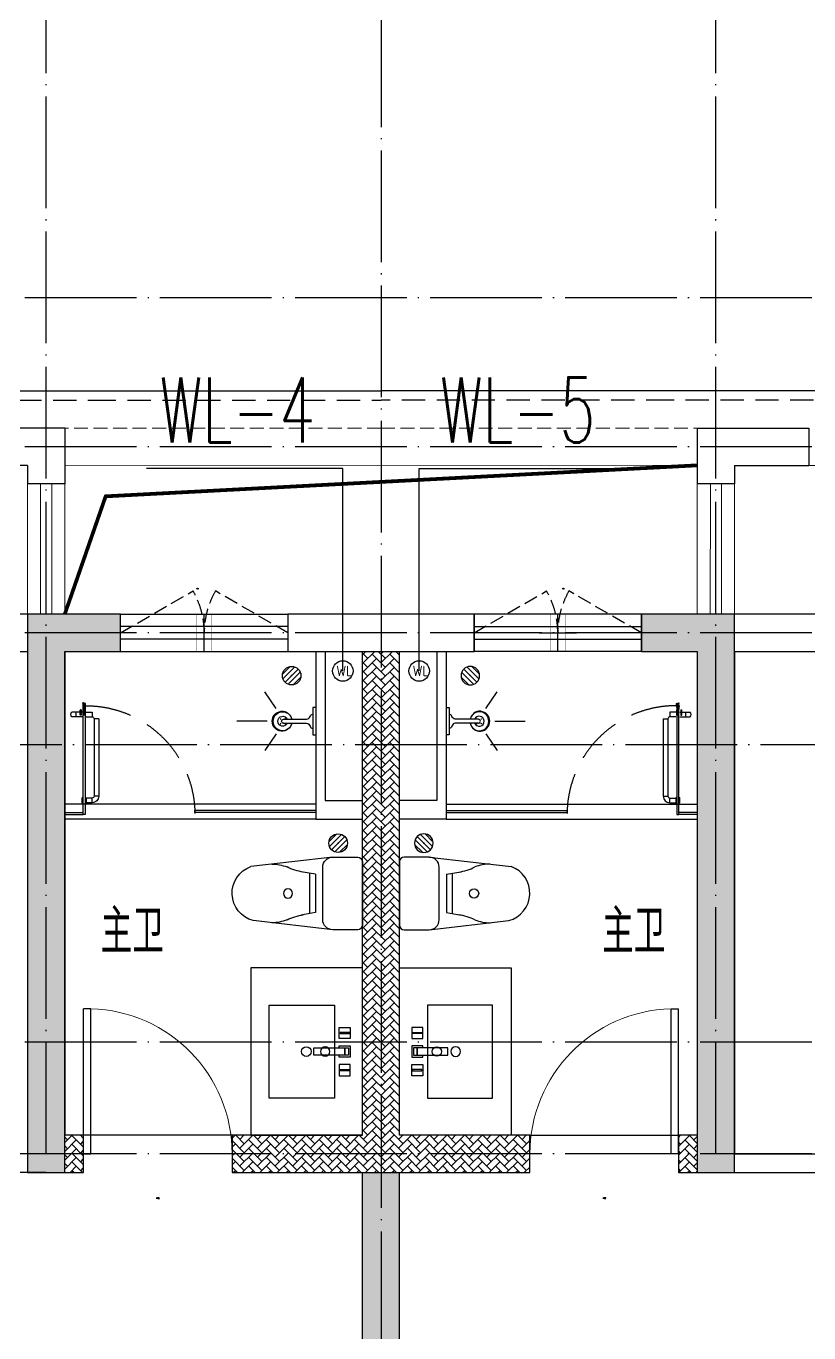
# Model space of a CAD drawing. Extents: x 27938 to 1507990, y 110129 to 923079.
# Drawn here: x 851009 to 855217, y 600787 to 607809 of the extents above; entities that cross this region are included whole.
import ezdxf

# ---------------------------------------------------------------- set-up
doc = ezdxf.new("R2010")
doc.units = 0
doc.header["$LTSCALE"] = 1000
doc.header["$MEASUREMENT"] = 0
for name, pattern in [('DASH', [0.35, 0.25, -0.1]), ('DOTE', [2.42, 2, -0.2, 0.02, -0.2]), ('HIDDEN', [0.375, 0.25, -0.125])]:
    doc.linetypes.add(name, pattern=pattern)
for name, color, linetype in [('COLUMN', 9, 'Continuous'), ('DIM_污水', 2, 'Continuous'), ('DOTE', 1, 'Continuous'), ('EQUIP_污水', 7, 'Continuous'), ('IP-bath&kitchen-JOHNSON', 4, 'Continuous'), ('LVTRY', 6, 'Continuous'), ('P-bath&kitchen-JOHNSON', 4, 'Continuous'), ('PUB_HATCH', 8, 'Continuous'), ('PUB_TEXT', 4, 'Continuous'), ('VPIPE-中水', 122, 'Continuous'), ('VPIPE-污水', 2, 'W'), ('WALL', 9, 'Continuous'), ('WINDOW', 4, 'Continuous'), ('WINDOW_TEXT', 7, 'Continuous'), ('保温', 6, 'Continuous'), ('机电标识类', 1, 'Continuous'), ('看线', 251, 'Continuous')]:
    doc.layers.add(name, color=color, linetype=linetype)
for name, color, linetype, lineweight in [('平面-栏杆', 135, 'Continuous', 15), ('平面-看线', 45, 'Continuous', 15), ('平面-空调室内机', 176, 'Continuous', 9), ('空调', 76, 'Continuous', 13)]:
    doc.layers.add(name, color=color, linetype=linetype, lineweight=lineweight)
doc.styles.add('_TCH_WINDOW', font='SIMPLEX.shx', dxfattribs={"width": 0.7, "height": 3.5, "bigfont": 'GBCBIG.shx'})
doc.styles.add('_TWT_SERIAL', font='SIMPLEX', dxfattribs={"width": 0.8, "height": 3.5, "bigfont": 'HZTXT'})
doc.styles.get("Standard").update_dxf_attribs({"font": 'gbenor.shx', "bigfont": 'gbcbig.shx'})
doc.linetypes.add('W', pattern='A,3,-0.2,["W",Standard,S=0.25,R=0,X=-0.1,Y=-0.115],-0.2', length=3.4)
pattern_1 = [(45, (-445516.58, -596748.81), (0, 47.4157523), [100.584, -33.528]), (135, (-445492.87, -596725.102), (3e-15, 47.4157523), [100.584, -33.528])]

# ---------------------------------------------------------------- blocks, each defined once
blk = doc.blocks.new('rrrrrrrrrrrra')
at = {"color": 0}
for p, q in [((-112.4, 458.7), (-112.4, 324.3)), ((252.6, 483.7), (-87.4, 483.7)), ((277.6, 324.3), (277.6, 458.7)), ((-112.4, 324.3), (-63.7, -103.4)), ((277.6, 324.3), (227.5, -115.6)), ((-59.1, 271.1), (224.3, 271.1)), ((-20.6, 232.4), (-34.2, 153.6)), ((185.8, 232.4), (-20.6, 232.4)), ((185.8, 232.4), (199.4, 153.6)), ((191.3, 200.5), (-26.1, 200.5))]:
    blk.add_line(p, q, dxfattribs=at)
for centre, radius, start, end in [((-87.4, 458.7), 25, 90, 180), ((252.6, 458.7), 25, 0, 90), ((-59.1, 324.3), 53.3, 180, 270), ((224.3, 324.3), 53.3, 270, 0), ((-322.6, 209.8), 293.8, 333.53685, 351.48282), ((487.8, 209.8), 293.8, 188.51718, 206.46315), ((149, -3.2), 224.1, 158.52022, 180), ((16.2, -3.2), 224.1, 0, 21.47978), ((83.8, -63.6), 152.8, 195.07732, 340.11812)]:
    blk.add_arc(centre, radius, start, end, dxfattribs=at)
blk = doc.blocks.new('A$C1E0F638F')
at = {"color": 0}
for points in [[(499.7, 435.1), (499.7, 85.1), (0, 85.1), (0, 435.1)], [(269.9, 30), (229.9, 30), (229.9, 195), (269.9, 195)], [(119.9, 0), (179.9, 0), (179.9, 60), (119.9, 60)], [(146.9, 55), (152.9, 55), (152.9, 5), (146.9, 5)], [(229.9, 30), (269.9, 30), (269.9, 10), (229.9, 10)], [(379.9, 0), (319.9, 0), (319.9, 60), (379.9, 60)], [(352.9, 55), (346.9, 55), (346.9, 5), (352.9, 5)]]:
    blk.add_lwpolyline(points, close=True, dxfattribs=at)
blk.add_lwpolyline([(269.9, 60), (279.9, 60), (279.9, 0), (219.9, 0), (219.9, 60), (229.9, 60)], dxfattribs=at)
blk.add_circle((249.9, 236.3), 26, dxfattribs=at)
blk = doc.blocks.new('$lvtry$00000171')
at = {"color": 0}
for p, q in [((-74, 11), (-11, 74)), ((-70, -27), (27, 70)), ((-53, -53), (53, 53)), ((-27, -70), (70, 27)), ((11, -74), (74, -11))]:
    blk.add_line(p, q, dxfattribs=at)
blk.add_circle((0, 0), 75, dxfattribs=at)
blk.add_point((0, 0), dxfattribs=at)
blk = doc.blocks.new('135')
blk.add_hatch(color=0).paths.add_polyline_path([(4.8, 1.8), (3.6, -1), (-4.7, 2.5), (-3.5, 5.3)])
at = {"color": 0}
for p, q in [((-6.3, 2.6), (5.4, -2.3)), ((-5.7, 2.9), (-5.2, 2.7)), ((-5.6, 18.9), (-3.4, 19.4)), ((-3.4, 19.4), (-5.5, 19.4)), ((5.2, 10.9), (-5.3, 10.9)), ((5.2, 9.7), (-5.2, 9.7)), ((-5.2, 2.7), (-3.8, 5.9)), ((-5, 10.9), (-5, 30.5)), ((-3.8, 5.9), (5.4, 2.1)), ((0, 0), (0, 39.1)), ((5.6, 18.9), (3.4, 19.3)), ((3.4, 19.3), (5.6, 19.3)), ((4.1, -1.2), (5.4, 2.1)), ((5, 10.9), (5, 32.3)), ((4.1, -1.2), (5.7, -1.8))]:
    blk.add_line(p, q, dxfattribs=at)
for centre, radius, start, end in [((6.2, 15.8), 13.5, 151.01474, 204.84033), ((13.5, 4.2), 20.5, 163.09243, 182.0012), ((-6, 3.6), 1, 184.22753, 248.46611), ((8.6, 15.5), 14.6, 166.278, 198.09535), ((13.5, 4.2), 19.5, 163.74431, 182.52687), ((-5.5, 3.3), 0.5, 181.9385, 247.25971), ((-5.2, 22.1), 0.5, 335.76434, 151.01474), ((3.8, 18.1), 9.42, 155.76434, 171.97728), ((5.2, 22.3), 0.5, 29.84246, 204.57404), ((-5.9, 17.2), 11.7, 10.47502, 24.57404), ((29.1, 6.7), 24, 172.94395, 199.23182), ((-6.3, 15.4), 12.4, 338.64492, 16.0476), ((-6, 15.8), 13.4, 334.91114, 29.84246), ((26.4, 6.3), 20.6, 169.14538, 199.95258), ((5.9, -1.2), 1.17, 247.45971, 19.95258), ((5.9, -1.4), 0.5, 247.45971, 19.23182)]:
    blk.add_arc(centre, radius, start, end, dxfattribs=at)
blk.add_open_spline([(-5, 30.5), (-4.1, 31.3), (-2.3, 33), (0.9, 29.2), (3.5, 31.1), (5, 32.3)], degree=3, knots=[0, 0, 0, 0, 3.066329, 6.218313, 11.124135, 11.124135, 11.124135, 11.124135], dxfattribs=at)
blk = doc.blocks.new('SDFAWERAWER')
at = {"layer": 'LVTRY', "color": 0}
for p, q in [((593941.2, -1242210.1), (593783.7, -1242594.8)), ((593964.6, -1242219.7), (593807.2, -1242604.4)), ((593941.2, -1242210.1), (593964.6, -1242219.7)), ((593987.8, -1242190.5), (593978.2, -1242214)), ((594007.5, -1242226), (593978.2, -1242214)), ((594017.1, -1242202.5), (593987.8, -1242190.5)), ((594015.8, -1242220.4), (594027.2, -1242192.7)), ((594015.8, -1242220.4), (594021.7, -1242222.8)), ((594025.7, -1242203.9), (594018.5, -1242221.5)), ((594018.5, -1242221.5), (594021.5, -1242220.3)), ((594025.4, -1242210.8), (594021.5, -1242220.3)), ((594022.6, -1242220.7), (594021.7, -1242222.8)), ((594021.7, -1242222.8), (594023.9, -1242221.9)), ((594022.6, -1242211.4), (594029.8, -1242193.8)), ((594024.2, -1242221.4), (594023.9, -1242221.9)), ((594025.4, -1242210.8), (594031.1, -1242196.8)), ((594027.2, -1242192.7), (594033, -1242195.1)), ((594027.7, -1242234.3), (594078.4, -1242255)), ((594029.8, -1242193.8), (594031.1, -1242196.8)), ((594032.2, -1242197.2), (594033, -1242195.1)), ((594033, -1242195.1), (594034, -1242197.4)), ((594033.8, -1242197.9), (594034, -1242197.4)), ((594047.3, -1242200.9), (594035.9, -1242228.7)), ((594035.9, -1242228.7), (594038.6, -1242229.7)), ((594037.3, -1242210.8), (594088, -1242231.6)), ((594038.6, -1242229.7), (594045.2, -1242213.6)), ((594038.6, -1242229.7), (594041.6, -1242228.5)), ((594041.6, -1242228.5), (594051.2, -1242205)), ((594049.9, -1242202), (594043.3, -1242218.2)), ((594047.3, -1242200.9), (594049.9, -1242202)), ((594049.9, -1242202), (594051.2, -1242205)), ((594057.1, -1242246.3), (594066.7, -1242222.8)), ((593783.7, -1242594.8), (593807.2, -1242604.4)), ((593803.2, -1242641.3), (593812.8, -1242617.9)), ((593803.2, -1242641.3), (593832.6, -1242653.3)), ((593812.8, -1242617.9), (593842.2, -1242629.9)), ((593842.2, -1242629.9), (593832.6, -1242653.3)), ((593833.8, -1242656.3), (593832.6, -1242653.3)), ((593845.2, -1242628.6), (593833.8, -1242656.3)), ((593836.5, -1242657.4), (593833.8, -1242656.3)), ((593847.8, -1242629.7), (593836.5, -1242657.4)), ((593845.2, -1242628.6), (593842.2, -1242629.9)), ((593847.8, -1242629.7), (593845.2, -1242628.6)), ((593847.1, -1242661.8), (593858.5, -1242634.1)), ((593849.8, -1242662.9), (593861.2, -1242635.2)), ((593852.1, -1242661.9), (593862.1, -1242637.4)), ((593858.5, -1242634.1), (593861.2, -1242635.2)), ((593861.2, -1242635.2), (593862.1, -1242637.4)), ((593847.1, -1242661.8), (593849.8, -1242662.9))]:
    blk.add_line(p, q, dxfattribs=at)
blk.add_lwpolyline([(593823.5, -1242717), (594045.8, -1242173.9), (594036.5, -1242170.2), (593814.2, -1242713.2)], close=True, dxfattribs=at)
blk.add_arc((594075.3, -1242240), 15.3, 281.79322, 33.70188, dxfattribs=at)
for centre, major_axis, start_param, end_param in [((593974.2, -1242223.6), (3.93, 9.6), 0, 1.570796), ((593816.8, -1242608.3), (13.5, 33.1), 1.570796, 3.141593), ((593816.8, -1242608.3), (3.93, 9.6), 1.570796, 3.141593)]:
    blk.add_ellipse(centre, major_axis=major_axis, ratio=1, start_param=start_param, end_param=end_param, dxfattribs=at)
at = {"layer": 'P-bath&kitchen-JOHNSON', "color": 0, "linetype": 'DASH'}
blk.add_arc((593809.8, -1242714), 586.2, 67.53695, 157.13247, dxfattribs=at)
at = {"layer": 'LVTRY', "color": 8, "xscale": -1, "rotation": 157.7329157530927}
blk.add_blockref('135', (594045.3, -1242161.9), dxfattribs=at)
blk = doc.blocks.new('A$C5DCB2F21')
at = {"layer": 'IP-bath&kitchen-JOHNSON', "color": 0}
for p, q in [((-68.3, -213.2), (-157.7, -275)), ((-0.1, -261.4), (-0.1, -424.7)), ((68.2, -213.2), (157.6, -275))]:
    blk.add_line(p, q, dxfattribs=at)
for centre, major_axis, ratio, start_param, end_param in [((0, -178.8), (-51, 0), 0.990052, -1.36297, 4.504563), ((0, -177.8), (-26.8, 0), 0.994812, -1.167677, 4.309269)]:
    blk.add_ellipse(centre, major_axis=major_axis, ratio=ratio, start_param=start_param, end_param=end_param, dxfattribs=at)
at = {"layer": 'LVTRY', "color": 0}
for p, q in [((73.6, 0), (-73.6, 0)), ((-10.5, -173.5), (-10.5, -49.3)), ((10.6, -173.5), (10.6, -49.3))]:
    blk.add_line(p, q, dxfattribs=at)
blk.add_lwpolyline([(73.6, 0), (73.6, -15.8), (-73.6, -15.8), (-73.6, 0)], dxfattribs=at)
for points in [[(-26.3, -30.7, -0.364142), (-37.8, -15.8, -0.020495)], [(-10.5, -49.4, 0.214893), (-26.3, -30.7, 7.649644)], [(10.6, -49.3, -0.21439), (26.3, -30.7, -7.649644)], [(26.3, -30.7, 0.364142), (37.8, -15.8, 0.020495)]]:
    blk.add_lwpolyline(points, format="xyb", dxfattribs=at)
blk.add_arc((0, -173.5), 10.5, 180, 0, dxfattribs=at)
for centre, major_axis, ratio, start_param, end_param in [((0, -181.3), (53.6, 0), 0.987577, 1.76809, 7.656688), ((-12.4, -164.7), (0, 1.43), 0.85, -1.570796, 4.712389), ((-12.4, -189.2), (0, 1.43), 0.85, 4.712389, 10.995574), ((12.5, -164.7), (0, 1.43), 0.85, 4.712389, 10.995574), ((12.5, -189.2), (0, 1.43), 0.85, 4.712389, 10.995574)]:
    blk.add_ellipse(centre, major_axis=major_axis, ratio=ratio, start_param=start_param, end_param=end_param, dxfattribs=at)
blk = doc.blocks.new('GDGDRGDGRD')
at = {"layer": 'IP-bath&kitchen-JOHNSON', "color": 0}
for p, q in [((490532.6, 524228.1), (491882.6, 524228.1)), ((490532.6, 524193.1), (491182.6, 524193.1)), ((490532.6, 524183.1), (491182.6, 524183.1)), ((491182.6, 524183.1), (491182.6, 524193.1)), ((491882.6, 524183.1), (491782.6, 524183.1)), ((491782.6, 524173.1), (491782.6, 524183.1)), ((491882.6, 524173.1), (491782.6, 524173.1)), ((490532.6, 524148.1), (491882.6, 524148.1))]:
    blk.add_line(p, q, dxfattribs=at)
for points in [[(490532.6, 525048.5), (490532.6, 524148.1), (490282.6, 524148.1)], [(490482.6, 525048.5), (490482.6, 524248.1), (490282.6, 524248.1)]]:
    blk.add_lwpolyline(points, dxfattribs=at)
at = {"layer": 'LVTRY', "color": 0}
blk.add_lwpolyline([(490882.6, 522448.5), (490282.6, 522448.5), (490282.6, 523348.5), (490882.6, 523348.5)], close=True, dxfattribs=at)
at = {"layer": 'IP-bath&kitchen-JOHNSON', "color": 8}
for name, p, rotation in [('A$C5DCB2F21', (490532.6, 524673.5), 90.008488524447), ('SDFAWERAWER', (-528535.9, 1449333.6), 22.25976934310711)]:
    blk.add_blockref(name, p, dxfattribs=dict(at, rotation=rotation))
at = {"layer": 'LVTRY', "color": 8, "xscale": -0.6666666667107826, "yscale": 0.6666666667107826}
for p in [(490662.6, 524918.5), (490412.6, 524018.5)]:
    blk.add_blockref('$lvtry$00000171', p, dxfattribs=at)
at = {"layer": 'LVTRY', "color": 8, "extrusion": (0, 0, -1), "xscale": -1, "zscale": -1, "rotation": 270}
blk.add_blockref('rrrrrrrrrrrra', (-490766.3, 523665.7), dxfattribs=at)
at = {"layer": 'LVTRY', "color": 8, "xscale": -1, "rotation": 270}
blk.add_blockref('A$C1E0F638F', (490347.5, 522648.8), dxfattribs=at)
blk = doc.blocks.new('GFDGFSDFGD')
at = {"layer": 'PUB_HATCH'}
for points in [[(444216.5, 373023.7), (443716.6, 373023.7), (443716.6, 370023.7), (443916.6, 370023.7), (443916.6, 372823.7), (444216.5, 372823.7)], [(447016.7, 373023.7), (447016.7, 372823.7), (447316.6, 372823.7), (447316.6, 370023.7), (447516.6, 370023.7), (447516.6, 373023.7)]]:
    blk.add_hatch(color=0, dxfattribs=at).paths.add_polyline_path(points)
at = {"layer": 'COLUMN', "color": 0}
for p, q in [((444216.5, 373023.7), (443716.6, 373023.7)), ((443716.6, 373023.7), (443716.6, 370023.7)), ((444216.5, 372823.7), (444216.5, 373023.7)), ((447016.7, 373023.7), (447016.7, 372823.7)), ((447516.6, 373023.7), (447016.7, 373023.7)), ((447516.6, 370023.7), (447516.6, 373023.7)), ((443916.6, 370023.7), (443916.6, 372823.7)), ((443916.6, 372823.7), (444216.5, 372823.7)), ((447016.7, 372823.7), (447316.6, 372823.7)), ((447316.6, 372823.7), (447316.6, 370023.7)), ((443716.6, 370023.7), (443916.6, 370023.7)), ((447316.6, 370023.7), (447516.6, 370023.7))]:
    blk.add_line(p, q, dxfattribs=at)
blk = doc.blocks.new('GDFGDGRD')
at = {"layer": '保温', "linetype": 'ByBlock', "ltscale": 10}
h = blk.add_hatch(dxfattribs=at)
h.set_pattern_fill('AR-HBONE', color=251, scale=55)
h.set_pattern_definition([(45, (0, 0), (0, 47.4157523), [100.584, -33.528]), (135, (23.708, 23.708), (3e-15, 47.4157523), [100.584, -33.528])])
h.paths.add_polyline_path([(443916.5, 370023.7), (443916.5, 370223.7), (444016.5, 370223.7), (444016.5, 370023.7)])
blk = doc.blocks.new('dongkong')
blk.add_wipeout([(-603756, 210771), (-603756, 210570.8), (-603836, 210570.8), (-603836, 210771)])
at = {"layer": '机电标识类', "color": 250, "linetype": 'DASH', "ltscale": 400}
for p, q in [((-603796, 210771), (-603796, 210570.8)), ((-603896, 210670.7), (-603696, 210670.7))]:
    blk.add_line(p, q, dxfattribs=at)
at = {"layer": '空调', "color": 6, "linetype": 'DASH', "const_width": 2}
blk.add_lwpolyline([(-603756, 210771), (-603756, 210570.8), (-603836, 210570.8), (-603836, 210771)], close=True, dxfattribs=at)
blk = doc.blocks.new('A$C718F517F')
at = {"layer": '保温', "linetype": 'ByBlock', "ltscale": 10}
h = blk.add_hatch(dxfattribs=at)
h.set_pattern_fill('AR-HBONE', color=251, scale=55)
h.set_pattern_definition(pattern_1)
edge = h.paths.add_edge_path()
edge.add_line((200, 5100), (200.1, 7700))
edge.add_line((200.1, 7700), (0.1, 7700))
edge.add_line((0.1, 7700), (0, 5100))
edge.add_line((0, 5100), (200, 5100))
h = blk.add_hatch(dxfattribs=at)
h.set_pattern_fill('AR-HBONE', color=251, scale=55)
h.set_pattern_definition(pattern_1)
edge = h.paths.add_edge_path()
edge.add_line((900, 4900), (900, 5100))
edge.add_line((900, 5100), (-700, 5100))
edge.add_line((-700, 5100), (-700, 4900))
edge.add_line((-700, 4900), (900, 4900))
at = {"layer": '保温', "linetype": 'Continuous', "ltscale": 10}
h = blk.add_hatch(dxfattribs=at)
h.set_pattern_fill('HEX', color=251, scale=10, angle=90, style=0)
h.set_pattern_definition([(90, (-503782.47, -516048.461), (-16.49778, 1e-15), [9.525, -19.05]), (210, (-503782.47, -516048.461), (8.24889, -14.2874966), [9.525, -19.05]), (150, (-503782.47, -516038.936), (-8.24889, -14.2874966), [9.525, -19.05])])
h.paths.add_polyline_path([(0.1, 0), (200.1, 0), (200, 4900), (0, 4900)])
at = {"layer": '保温', "color": 251, "linetype": 'ByBlock', "ltscale": 10}
for p, q in [((0, 7700), (200, 7700)), ((0, 4900), (200, 4900))]:
    blk.add_line(p, q, dxfattribs=at)
blk = doc.blocks.new('$DorLib2D$00000001')
at = {"color": 0}
for p, q in [((0.45, 0.975), (0.5, 0.975)), ((0.45, 0), (0.45, 0.975)), ((0.5, 0), (0.5, 0.975)), ((0.5, 0), (0.45, 0))]:
    blk.add_line(p, q, dxfattribs=at)
at = {"color": 0, "lineweight": 13}
blk.add_arc((0.475, 0), 0.975, 91.46928, 180, dxfattribs=at)
blk = doc.blocks.new('$WINLIB2D$00000001')
at = {"color": 0}
for points in [[(-0.5, 0.5), (-0.5, -0.5)], [(-0.5, 0.5), (0.5, 0.5)], [(0.5, -0.5), (0.5, 0.5)], [(0.5, 0.1667), (-0.5, 0.1667)], [(0.5, -0.1667), (-0.5, -0.1667)], [(-0.5, -0.5), (0.5, -0.5)]]:
    blk.add_lwpolyline(points, dxfattribs=at)
blk = doc.blocks.new('$TwtSys$00000147')
blk.add_circle((0, 0, 0), 25)

msp = doc.modelspace()

# ---------------------------------------------------------------- linework, layer by layer
at = {"layer": 'DIM_污水'}
for p, q in [((852711.5, 605431.4), (851656.2, 605431.4)), ((852711.5, 604343.8), (852711.5, 605431.4)), ((853121.7, 604343.8), (853121.7, 605431.4)), ((853121.7, 605431.4), (854167.2, 605431.4))]:
    msp.add_line(p, q, dxfattribs=at)
at = {"layer": 'DOTE', "color": 169, "linetype": 'DOTE', "ltscale": 0.3}
for p, q in [((851116.6, 601748.8), (851116.6, 612948.8)), ((852916.6, 612948.8), (852916.6, 593448.8)), ((854716.6, 601748.8), (854716.6, 612948.8)), ((879916.6, 606348.8), (825916.6, 606348.8)), ((879916.6, 605548.8), (825916.6, 605548.8)), ((825916.6, 603949.1), (879916.6, 603949.1)), ((879916.6, 602348.8), (825916.6, 602348.8)), ((879916.6, 601748.8), (825916.6, 601748.8))]:
    msp.add_line(p, q, dxfattribs=at)
at = {"layer": 'VPIPE-中水', "color": 8, "linetype": 'Continuous'}
for centre in [(852711.4, 604343.8), (853121.7, 604343.8)]:
    msp.add_circle(centre, 55, dxfattribs=at)
at = {"layer": 'VPIPE-污水'}
for centre in [(852711.5, 604343.8), (853121.7, 604343.8)]:
    msp.add_circle(centre, 55, dxfattribs=at)
at = {"layer": 'WALL', "color": 8}
for p, q in [((851216.6, 605648.8), (850616.6, 605648.8)), ((851216.6, 605648.8), (851216.6, 605348.8)), ((854616.6, 605648.8), (854616.6, 605348.8)), ((854616.6, 605648.8), (855216.6, 605648.8)), ((855216.6, 605648.8), (855216.6, 605448.8)), ((851016.6, 605448.8), (850616.6, 605448.8)), ((851016.6, 605448.8), (851016.6, 605348.8)), ((854816.6, 605448.8), (854816.6, 605348.8)), ((854816.6, 605448.8), (855216.6, 605448.8)), ((851216.6, 605348.8), (851016.6, 605348.8)), ((854816.6, 605348.8), (854616.6, 605348.8)), ((851116.6, 604648.8), (850416.6, 604648.8)), ((851516.5, 604648.8), (851116.6, 604648.8)), ((851516.5, 604448.8), (851516.5, 604648.8)), ((852916.6, 604648.8), (852416.5, 604648.8)), ((852416.5, 604648.8), (852416.5, 604448.8)), ((853416.7, 604648.8), (852916.6, 604648.8)), ((853416.7, 604448.8), (853416.7, 604648.8)), ((854716.6, 604648.8), (854316.7, 604648.8)), ((854316.7, 604648.8), (854316.7, 604448.8)), ((855416.6, 604648.8), (854716.6, 604648.8)), ((850416.6, 604448.8), (851016.6, 604448.8)), ((851016.6, 604448.8), (851016.6, 601748.8)), ((851216.6, 604448.8), (851516.5, 604448.8)), ((851216.6, 604448.8), (851216.6, 601848.8)), ((852416.5, 604448.8), (852816.6, 604448.8)), ((852816.6, 601848.8), (852816.6, 604448.8)), ((853016.6, 601848.8), (853016.6, 604448.8)), ((853016.6, 604448.8), (853416.7, 604448.8)), ((854316.7, 604448.8), (854616.6, 604448.8)), ((854616.6, 604448.8), (854616.6, 601848.8)), ((854816.6, 604448.8), (855416.6, 604448.8)), ((854816.6, 604448.8), (854816.6, 601748.8)), ((851316.6, 601848.8), (851216.6, 601848.8)), ((851316.6, 601648.8), (851316.6, 601848.8)), ((852816.6, 601848.8), (852116.6, 601848.8)), ((852116.6, 601848.8), (852116.6, 601648.8)), ((853716.6, 601848.8), (853016.6, 601848.8)), ((853716.6, 601648.8), (853716.6, 601848.8)), ((854616.6, 601848.8), (854516.6, 601848.8)), ((854516.6, 601848.8), (854516.6, 601648.8)), ((851016.6, 601748.8), (849416.6, 601748.8)), ((854816.6, 601748.8), (856416.6, 601748.8)), ((851116.6, 601648.8), (849516.6, 601648.8)), ((851116.6, 601648.8), (851316.6, 601648.8)), ((852116.6, 601648.8), (852816.6, 601648.8)), ((852816.6, 596748.8), (852816.6, 601648.8)), ((853016.6, 596748.8), (853016.6, 601648.8)), ((853016.6, 601648.8), (853716.6, 601648.8)), ((854516.6, 601648.8), (854716.6, 601648.8)), ((854716.6, 601648.8), (856316.6, 601648.8))]:
    msp.add_line(p, q, dxfattribs=at)
at = {"layer": 'WINDOW', "color": 8}
for p, q in [((852116.6, 601848.8), (851316.6, 601848.8)), ((853716.6, 601848.8), (854516.6, 601848.8))]:
    msp.add_line(p, q, dxfattribs=at)
at = {"layer": '平面-栏杆', "color": 8}
for points in [[(851086.3, 605348.8), (851086.6, 604648.8)], [(851146.3, 605348.8), (851146.6, 604648.8)], [(854686.9, 605348.8), (854686.6, 604648.8)], [(854746.9, 605348.8), (854746.6, 604648.8)]]:
    msp.add_lwpolyline(points, dxfattribs=at)
at = {"layer": '平面-看线', "color": 8, "linetype": 'DASH', "ltscale": 0.3}
for q in [(851216.6, 605648.8), (854616.6, 605648.8)]:
    msp.add_line((852916.6, 605649.1), q, dxfattribs=at)
at = {"layer": '平面-看线', "color": 8}
for p, q in [((851216.6, 604648.8), (851216.3, 605348.8)), ((854616.6, 604648.8), (854616.9, 605348.8))]:
    msp.add_line(p, q, dxfattribs=at)
for points in [[(851216.6, 605448.8), (852916.6, 605449.1)], [(854616.6, 605448.8), (852916.6, 605449.1)], [(855216.6, 605448.8), (857116.6, 605448.8)], [(851016.3, 605348.8), (851016.6, 604648.8)], [(854816.9, 605348.8), (854816.6, 604648.8)]]:
    msp.add_lwpolyline(points, dxfattribs=at)
at = {"layer": '看线', "color": 8, "linetype": 'HIDDEN', "ltscale": 0.5}
for points in [[(842866.6, 607748.8), (842866.6, 606598.8), (844966.6, 606598.8), (844966.6, 605798.8), (851366.6, 605798.8), (851366.6, 605798.8), (852916.6, 605798.8)], [(862966.6, 607748.8), (862966.6, 606598.8), (860866.6, 606598.8), (860866.6, 605798.8), (854466.6, 605798.8), (854466.6, 605798.8), (852916.6, 605798.8)]]:
    msp.add_lwpolyline(points, dxfattribs=at)
at = {"layer": '看线', "color": 8}
for points in [[(842916.6, 607748.8), (842916.6, 606648.8), (845016.6, 606648.8), (845016.6, 605848.8), (851416.6, 605848.8), (851416.6, 605848.8), (852916.6, 605848.8)], [(862916.6, 607748.8), (862916.6, 606648.8), (860816.6, 606648.8), (860816.6, 605848.8), (854416.6, 605848.8), (854416.6, 605848.8), (852916.6, 605848.8)]]:
    msp.add_lwpolyline(points, dxfattribs=at)

# ---------------------------------------------------------------- block references
at = {"color": 8}
for name, p in [('GFDGFSDFGD', (407300, 231625.1)), ('GDFGDGRD', (407300, 231625.1)), ('A$C718F517F', (852816.6, 596748.8)), ('GDGDRGDGRD', (362734.1, 79400.3))]:
    msp.add_blockref(name, p, dxfattribs=at)
at = {"color": 8, "xscale": -1}
for name, p in [('GDFGDGRD', (1298533.2, 231625.1)), ('GDGDRGDGRD', (1343098.9, 79400.3))]:
    msp.add_blockref(name, p, dxfattribs=at)
at = {"layer": 'EQUIP_污水', "yscale": -1, "rotation": 180}
for p in [(852416.6, 603148.8), (852616.5, 602298.8)]:
    msp.add_blockref('$TwtSys$00000147', p, dxfattribs=at)
at = {"layer": 'EQUIP_污水'}
for p in [(853416.6, 603148.8), (853216.7, 602298.8)]:
    msp.add_blockref('$TwtSys$00000147', p, dxfattribs=at)
at = {"layer": 'WINDOW', "color": 8}
ref = msp.add_blockref('$DorLib2D$00000001', (851716.6, 601748.8), dxfattribs=dict(at, xscale=800, yscale=-800, zscale=800, rotation=179.9999999939821))
ref.add_attrib('A', 'M0822', (851709.7, 601508.3), dxfattribs={"layer": 'WINDOW_TEXT', "color": 8, "ltscale": 0.5, "height": 5.95, "rotation": 360, "style": '_TCH_WINDOW', "width": 0.494118})
ref = msp.add_blockref('$DorLib2D$00000001', (854116.6, 601748.8), dxfattribs=dict(at, xscale=800, yscale=800, zscale=800, rotation=6.01791841182132e-09))
ref.add_attrib('A', 'M0822', (854109.7, 601508.3), dxfattribs={"layer": 'WINDOW_TEXT', "color": 8, "ltscale": 0.5, "height": 5.95, "rotation": 0, "style": '_TCH_WINDOW', "width": 0.494118})

# ---------------------------------------------------------------- texts
at = {"layer": 'DIM_污水', "color": 7, "style": '_TWT_SERIAL', "width": 0.64}
for s, p in [('WL-4', (851726.2, 605571.4)), ('WL-5', (853233.2, 605571.4))]:
    msp.add_text(s, height=350, dxfattribs=at).set_placement(p)
at = {"layer": 'PUB_TEXT', "color": 8}
for s, height, p in [('WL', 56, (852676.4, 604315.8)), ('WL', 56, (853086.7, 604315.8)), ('主卫', 236.31, (851409.9, 602826.6)), ('主卫', 236.31, (854105.3, 602826.6))]:
    msp.add_text(s, height=height, dxfattribs=at).set_placement(p)

# ---------------------------------------------------------------- next in the draw order: block references
at = {"layer": '平面-空调室内机', "color": 8, "ltscale": 0.3, "rotation": 180}
msp.add_blockref('dongkong', (248170.5, 815219.8), dxfattribs=at)
at = {"layer": '平面-空调室内机', "color": 8, "ltscale": 0.3, "xscale": -1, "rotation": 180}
msp.add_blockref('dongkong', (1457662.6, 815219.8), dxfattribs=at)

# ---------------------------------------------------------------- next in the draw order: linework, layer by layer
at = {"color": 8, "const_width": 20}
msp.add_lwpolyline([(851216.6, 604648.8), (851436.5, 605282.3), (854616.6, 605448.8)], dxfattribs=at)
at = {"layer": 'DOTE', "color": 169, "linetype": 'DOTE', "ltscale": 0.3}
msp.add_line((879916.6, 604548.8), (825916.6, 604548.8), dxfattribs=at)
at = {"layer": 'WINDOW', "color": 8, "linetype": 'DASH', "ltscale": 0.3}
for points in [[(851516.5, 604548.8), (851906.2, 604773.7, -0.131605), (851966.5, 604548.8)], [(852416.5, 604548.8), (852026.7, 604773.7, 0.131605), (851966.5, 604548.8)], [(853416.7, 604548.8), (853806.4, 604773.7, -0.131605), (853866.7, 604548.8)], [(854316.7, 604548.8), (853926.9, 604773.7, 0.131605), (853866.7, 604548.8)]]:
    msp.add_lwpolyline(points, format="xyb", dxfattribs=at)

# ---------------------------------------------------------------- next in the draw order: block references
at = {"layer": 'WINDOW', "color": 8}
ref = msp.add_blockref('$WINLIB2D$00000001', (851966.5, 604548.8), dxfattribs=dict(at, xscale=-900, yscale=200, zscale=-900, rotation=180.000000003513))
ref.add_attrib('A', 'C0914', (851925.2, 604784.2), dxfattribs={"layer": 'WINDOW_TEXT', "color": 8, "ltscale": 0.5, "height": 4.25, "rotation": 0, "style": '_TCH_WINDOW', "width": 0.494118})
ref = msp.add_blockref('$WINLIB2D$00000001', (853866.7, 604548.8), dxfattribs=dict(at, xscale=-900, yscale=-200, zscale=-900, rotation=359.9999999964871))
ref.add_attrib('A', 'C0914', (853891.3, 604784.2), dxfattribs={"layer": 'WINDOW_TEXT', "color": 8, "ltscale": 0.5, "height": 4.25, "style": '_TCH_WINDOW', "width": 0.494118})

doc.saveas('drawing.dxf')
